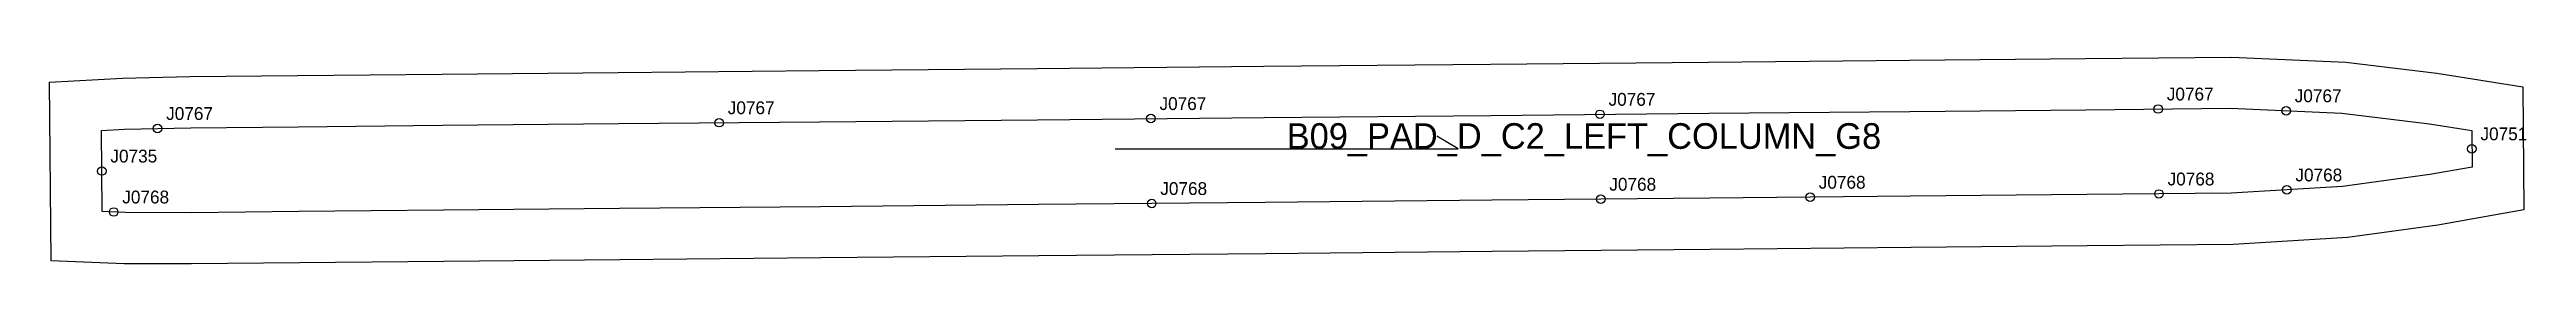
# Model space of a CAD drawing. Header units: millimetres. Extents: x -12 to 566, y -31 to 17.
import ezdxf

# ---------------------------------------------------------------- set-up
doc = ezdxf.new("R2010")
doc.units = ezdxf.units.MM
for name, color, linetype in [('CUT', 1, 'Continuous'), ('GRAIN', 3, 'Continuous'), ('LABEL', 7, 'Continuous'), ('NOTCH', 2, 'Continuous'), ('SEW', 5, 'Continuous')]:
    doc.layers.add(name, color=color, linetype=linetype)

msp = doc.modelspace()

# ---------------------------------------------------------------- linework, layer by layer
at = {"layer": 'CUT'}
msp.add_lwpolyline([(-12.11, 11.32), (4.88, 12.3), (20.64, 12.67), (45.77, 12.91), (79.48, 13.23), (120.57, 13.62), (167.44, 14.07), (218.29, 14.55), (271.18, 15.06), (324.07, 15.56), (374.93, 16.05), (421.8, 16.5), (462.88, 16.89), (496.91, 17.21), (523.65, 16.05), (544.82, 13.45), (564.9, 10.25), (565.15, -18.57), (545.12, -22.13), (524, -25.06), (497.3, -26.66), (463.29, -26.99), (422.2, -27.38), (375.33, -27.83), (324.48, -28.31), (271.59, -28.82), (218.7, -29.32), (167.84, -29.81), (120.97, -30.26), (79.89, -30.65), (46.18, -30.97), (21.04, -31.21), (5.29, -31.15), (-11.71, -30.5), (-12.11, 11.32)], close=True, dxfattribs=at)
at = {"layer": 'GRAIN'}
for p, q in [((236.53, -4.27), (316.53, -4.27)), ((316.53, -4.27), (311.53, -1.27))]:
    msp.add_line(p, q, dxfattribs=at)
at = {"layer": 'NOTCH'}
for centre in [(479.85, 5.05), (13.1, 0.49), (144.12, 1.84), (244.85, 2.81), (349.61, 3.81), (509.69, 4.64), (553.03, -4.27), (0.09, -9.47), (245.03, -17.07), (349.79, -16.07), (398.65, -15.6), (480.03, -14.83), (509.85, -13.89), (2.86, -19.05)]:
    msp.add_circle(centre, 1, dxfattribs=at)
at = {"layer": 'SEW'}
msp.add_lwpolyline([(0, 0), (5.37, 0.31), (20.83, 0.67), (45.88, 0.91), (79.6, 1.23), (120.68, 1.62), (167.55, 2.07), (218.41, 2.55), (271.3, 3.06), (324.19, 3.56), (375.04, 4.05), (421.91, 4.5), (462.99, 4.89), (496.71, 5.21), (522.66, 4.08), (543.15, 1.57), (552.99, 0), (553.06, -8.53), (543.24, -10.28), (522.81, -13.11), (496.89, -14.66), (463.17, -14.99), (422.09, -15.38), (375.22, -15.83), (324.36, -16.31), (271.47, -16.82), (218.58, -17.32), (167.73, -17.81), (120.86, -18.26), (79.78, -18.65), (46.06, -18.97), (21.01, -19.21), (5.55, -19.15), (0.18, -18.95)], close=True, dxfattribs=at)

# ---------------------------------------------------------------- texts
at = {"layer": 'LABEL'}
for s, height, p in [('J0767', 3, (146.12, 3.84)), ('J0767', 3, (246.85, 4.81)), ('J0767', 3, (351.61, 5.81)), ('J0767', 3, (481.85, 7.05)), ('J0767', 3, (511.69, 6.64)), ('J0767', 3, (15.1, 2.49)), ('B09_PAD_D_C2_LEFT_COLUMN_G8', 6, (276.53, -4.27)), ('J0751', 3, (555.03, -2.27)), ('J0735', 3, (2.09, -7.47)), ('J0768', 3, (351.79, -14.07)), ('J0768', 3, (400.65, -13.6)), ('J0768', 3, (482.03, -12.83)), ('J0768', 3, (511.85, -11.89)), ('J0768', 3, (4.86, -17.05)), ('J0768', 3, (247.03, -15.07))]:
    msp.add_text(s, height=height, dxfattribs=at).set_placement(p)

doc.saveas('drawing.dxf')
